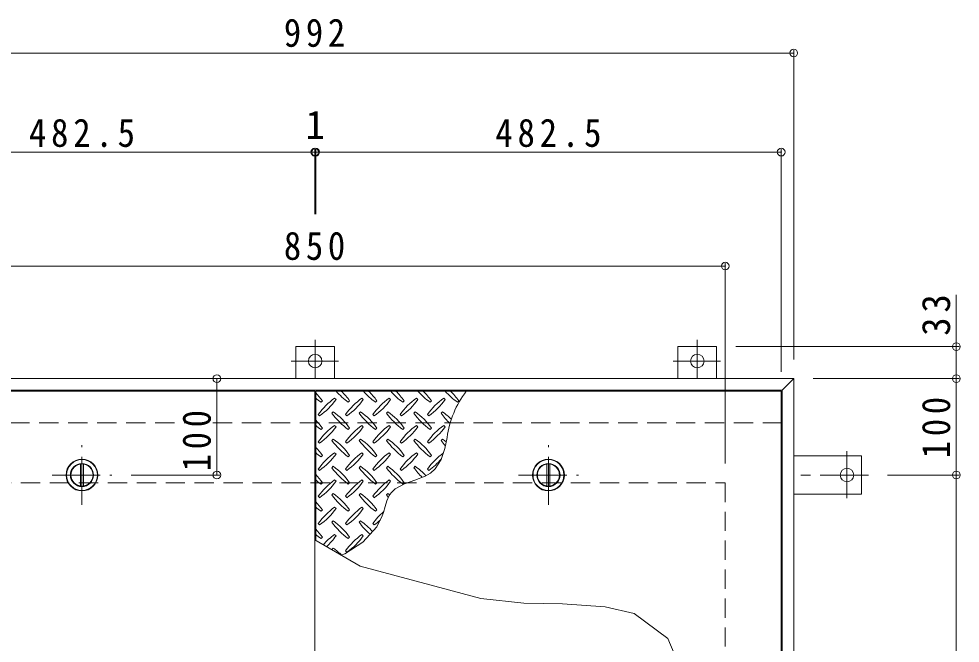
# Model space of a CAD drawing. Units: millimetres at full size, sheet at 1:10. Extents: x -2620 to 2491, y -1962 to 1619.
# Drawn here: x -1822 to -846, y 667 to 1314 of the extents above; entities that cross this region are included whole.
import ezdxf
from ezdxf.enums import TextEntityAlignment as Align

# ---------------------------------------------------------------- set-up
doc = ezdxf.new("R2010")
doc.units = ezdxf.units.MM
doc.header["$LTSCALE"] = 10
doc.header["$PDMODE"] = 32
doc.header["$PDSIZE"] = 8
doc.linetypes.add('CHAIN1', pattern=[8, 5, -1, 1, -1])
doc.linetypes.add('DASHED2', pattern=[3, 2, -1])
for name, color, linetype, lineweight in [('0-1_躯体', 2, 'DASHED2', 9), ('0-2_仕上', 3, 'Continuous', 9), ('0-3_建具', 2, 'Continuous', 9), ('0-5_寸法', 7, 'Continuous', 9), ('0-9', 134, 'Continuous', 5), ('0-C', 2, 'Continuous', 9), ('0-E', 3, 'Continuous', 9), ('0-F', 7, 'Continuous', 9)]:
    doc.layers.add(name, color=color, linetype=linetype, lineweight=lineweight)
doc.styles.add('ＭＳ ゴシック', font='')
doc.styles.get('ＭＳ ゴシック').set_extended_font_data('MS Gothic')

msp = doc.modelspace()

# ---------------------------------------------------------------- linework, layer by layer
at = {"layer": '0-1_躯体'}
for p, q in [((-1030.9, 895.01), (-1998.9, 895.01)), ((-1939.9, 833.01), (-1089.9, 833.01)), ((-1089.9, 333.01), (-1089.9, 833.01))]:
    msp.add_line(p, q, dxfattribs=at)
at = {"layer": '0-2_仕上'}
for p, q in [((-1514.4, 928.01), (-1031.9, 928.01)), ((-1514.4, 773.07), (-1514.4, 928.01)), ((-1031.9, 928.01), (-1031.9, 553.78))]:
    msp.add_line(p, q, dxfattribs=at)
for points in [[(-1997.9, 238.01), (-1997.9, 928.01), (-1515.4, 928.01)], [(-1515.4, 928.01), (-1515.4, 238.01), (-1997.9, 238.01)]]:
    msp.add_lwpolyline(points, dxfattribs=at)
for centre in [(-1756.65, 841.01), (-1273.15, 841.01)]:
    msp.add_circle(centre, 16.5, dxfattribs=at)
at = {"layer": '0-3_建具'}
for p, q in [((-1018.9, 941.01), (-2010.9, 941.01)), ((-1018.9, 941.01), (-1030.9, 929.01)), ((-1018.9, 225.01), (-1018.9, 941.01)), ((-1030.9, 929.01), (-1998.9, 929.01)), ((-1030.9, 237.01), (-1030.9, 929.01))]:
    msp.add_line(p, q, dxfattribs=at)
at = {"layer": '0-5_寸法'}
for p, q in [((-850.38, 974.21), (-850.38, 1027.97)), ((-1468.31, 746.46), (-1515.4, 773.65)), ((-1343.32, 712.97), (-1468.31, 746.46)), ((-1298.83, 707.97), (-1343.32, 712.97)), ((-1258.46, 707.55), (-1298.83, 707.97)), ((-1214.34, 704.22), (-1258.46, 707.55))]:
    msp.add_line(p, q, dxfattribs=at)
for points in [[(-1149.41, 671.34), (-1184.37, 697.56), (-1214.34, 704.22)], [(-1030.9, 553.4), (-1065.44, 566.77), (-1095.67, 583.2), (-1118.24, 602.43), (-1133.59, 633.88), (-1149.41, 671.34)]]:
    msp.add_lwpolyline(points, dxfattribs=at)
at = {"layer": '0-9'}
for p, q in [((-1508.9, 916.54), (-1507.48, 917.96)), ((-1493.34, 919.37), (-1494.75, 920.79)), ((-1480.61, 916.54), (-1479.2, 917.96)), ((-1465.06, 919.37), (-1466.47, 920.79)), ((-1452.33, 916.54), (-1450.91, 917.96)), ((-1436.77, 919.37), (-1438.19, 920.79)), ((-1424.04, 916.54), (-1422.63, 917.96)), ((-1408.49, 919.37), (-1409.9, 920.79)), ((-1395.76, 916.54), (-1394.35, 917.96)), ((-1380.2, 919.37), (-1381.62, 920.79)), ((-1367.47, 916.54), (-1366.06, 917.96)), ((-1511.73, 903.81), (-1510.31, 902.4)), ((-1496.17, 906.64), (-1497.58, 905.23)), ((-1483.44, 903.81), (-1482.03, 902.4)), ((-1467.88, 906.64), (-1469.3, 905.23)), ((-1455.16, 903.81), (-1453.74, 902.4)), ((-1439.6, 906.64), (-1441.01, 905.23)), ((-1426.87, 903.81), (-1425.46, 902.4)), ((-1411.32, 906.64), (-1412.73, 905.23)), ((-1398.59, 903.81), (-1397.17, 902.4)), ((-1383.03, 906.64), (-1384.45, 905.23)), ((-1508.9, 888.26), (-1507.48, 889.67)), ((-1493.34, 891.09), (-1494.75, 892.5)), ((-1480.61, 888.26), (-1479.2, 889.67)), ((-1465.06, 891.09), (-1466.47, 892.5)), ((-1452.33, 888.26), (-1450.91, 889.67)), ((-1436.77, 891.09), (-1438.19, 892.5)), ((-1424.04, 888.26), (-1422.63, 889.67)), ((-1408.49, 891.09), (-1409.9, 892.5)), ((-1395.76, 888.26), (-1394.35, 889.67)), ((-1380.2, 891.09), (-1381.62, 892.5)), ((-1496.17, 878.36), (-1497.58, 876.94)), ((-1467.88, 878.36), (-1469.3, 876.94)), ((-1439.6, 878.36), (-1441.01, 876.94)), ((-1411.32, 878.36), (-1412.73, 876.94)), ((-1383.03, 878.36), (-1384.45, 876.94)), ((-1380.54, 868.6), (-1378.19, 880.03)), ((-1511.73, 875.53), (-1510.31, 874.12)), ((-1483.44, 875.53), (-1482.03, 874.12)), ((-1455.16, 875.53), (-1453.74, 874.12)), ((-1426.87, 875.53), (-1425.46, 874.12)), ((-1398.59, 875.53), (-1397.17, 874.12)), ((-1384.48, 857.02), (-1380.54, 868.6)), ((-1508.9, 859.97), (-1507.48, 861.39)), ((-1493.34, 862.8), (-1494.75, 864.22)), ((-1480.61, 859.97), (-1479.2, 861.39)), ((-1465.06, 862.8), (-1466.47, 864.22)), ((-1452.33, 859.97), (-1450.91, 861.39)), ((-1436.77, 862.8), (-1438.19, 864.22)), ((-1424.04, 859.97), (-1422.63, 861.39)), ((-1408.49, 862.8), (-1409.9, 864.22)), ((-1395.76, 859.97), (-1394.35, 861.39)), ((-1496.17, 850.07), (-1497.58, 848.66)), ((-1467.88, 850.07), (-1469.3, 848.66)), ((-1439.6, 850.07), (-1441.01, 848.66)), ((-1411.32, 850.07), (-1412.73, 848.66)), ((-1390.57, 847.4), (-1384.48, 857.02)), ((-1511.73, 847.25), (-1510.31, 845.83)), ((-1483.44, 847.25), (-1482.03, 845.83)), ((-1455.16, 847.25), (-1453.74, 845.83)), ((-1426.87, 847.25), (-1425.46, 845.83)), ((-1411.49, 835.67), (-1400.81, 839.86)), ((-1400.81, 839.86), (-1395.41, 843.02)), ((-1398.59, 847.25), (-1397.17, 845.83)), ((-1395.41, 843.02), (-1390.57, 847.4)), ((-1508.9, 831.69), (-1507.48, 833.1)), ((-1493.34, 834.52), (-1494.75, 835.93)), ((-1480.61, 831.69), (-1479.2, 833.1)), ((-1465.06, 834.52), (-1466.47, 835.93)), ((-1452.33, 831.69), (-1450.91, 833.1)), ((-1436.77, 834.52), (-1438.19, 835.93)), ((-1432.05, 826.67), (-1422.46, 831.77)), ((-1424.04, 831.69), (-1422.63, 833.1)), ((-1422.46, 831.77), (-1411.49, 835.67)), ((-1496.17, 821.79), (-1497.58, 820.38)), ((-1467.88, 821.79), (-1469.3, 820.38)), ((-1439.6, 821.79), (-1441.01, 820.38)), ((-1440.63, 814.3), (-1438.18, 819.77)), ((-1438.18, 819.77), (-1436.33, 822.55)), ((-1436.33, 822.55), (-1432.05, 826.67)), ((-1511.73, 818.96), (-1510.31, 817.55)), ((-1483.44, 818.96), (-1482.03, 817.55)), ((-1455.16, 818.96), (-1453.74, 817.55)), ((-1442.52, 808.3), (-1440.63, 814.3)), ((-1508.9, 803.41), (-1507.48, 804.82)), ((-1493.34, 806.23), (-1494.75, 807.65)), ((-1480.61, 803.41), (-1479.2, 804.82)), ((-1465.06, 806.23), (-1466.47, 807.65)), ((-1452.33, 803.41), (-1450.91, 804.82)), ((-1445.43, 798.68), (-1444.29, 802.16)), ((-1444.29, 802.16), (-1442.52, 808.3)), ((-1511.73, 790.68), (-1510.31, 789.26)), ((-1496.17, 793.51), (-1497.58, 792.09)), ((-1483.44, 790.68), (-1482.03, 789.26)), ((-1467.88, 793.51), (-1469.3, 792.09)), ((-1455.16, 790.68), (-1453.74, 789.26)), ((-1451, 787.33), (-1445.43, 798.68)), ((-1465.41, 771.55), (-1451, 787.33)), ((-1508.9, 775.12), (-1507.48, 776.54)), ((-1493.34, 777.95), (-1494.75, 779.36)), ((-1484.37, 759.38), (-1465.41, 771.55)), ((-1480.61, 775.12), (-1479.2, 776.54)), ((-1465.06, 777.95), (-1466.47, 779.36)), ((-1496.17, 765.22), (-1497.58, 763.81)), ((-1483.44, 762.39), (-1482.03, 760.98)), ((-1487.89, 757.77), (-1484.37, 759.38))]:
    msp.add_line(p, q, dxfattribs=at)
for centre, radius, start, end in [((-1438.54, 975.59), 72.5, 221.00789, 234.5273), ((-1538.24, 875.88), 72.5, 35.47272, 45.97511), ((-1410.26, 975.59), 72.5, 221.00789, 234.5273), ((-1509.96, 875.88), 72.5, 35.47272, 45.97511), ((-1381.97, 975.59), 72.5, 221.00789, 234.5273), ((-1481.67, 875.88), 72.5, 35.47272, 45.97511), ((-1353.69, 975.59), 72.5, 221.00789, 234.5273), ((-1453.39, 875.88), 72.5, 35.47272, 45.97511), ((-1325.4, 975.59), 72.5, 221.00789, 234.5273), ((-1276.99, 866.27), 102.13, 142.79805, 172.25462), ((-1425.1, 875.88), 72.5, 35.47272, 45.97511), ((-1566.53, 875.88), 72.5, 35.47272, 44.0249), ((-1466.82, 975.59), 72.5, 228.99213, 234.5273), ((-1452.68, 861.74), 72.5, 125.47272, 144.5273), ((-1552.38, 961.44), 72.5, 305.47256, 324.5273), ((-1424.4, 861.74), 72.5, 125.47272, 144.5273), ((-1524.1, 961.44), 72.5, 305.47256, 324.5273), ((-1396.11, 861.74), 72.5, 125.47272, 144.5273), ((-1495.82, 961.44), 72.5, 305.47256, 324.5273), ((-1367.83, 861.74), 72.5, 125.47272, 144.5273), ((-1467.53, 961.44), 72.5, 305.47256, 324.5273), ((-1339.54, 861.74), 72.5, 125.47272, 144.5273), ((-1439.25, 961.44), 72.5, 305.47256, 324.5273), ((-1566.53, 847.6), 72.5, 35.47272, 44.0249), ((-1438.54, 947.3), 72.5, 215.47258, 234.5273), ((-1538.24, 847.6), 72.5, 35.47272, 54.5273), ((-1410.26, 947.3), 72.5, 215.47258, 234.5273), ((-1509.96, 847.6), 72.5, 35.47272, 54.5273), ((-1381.97, 947.3), 72.5, 215.47258, 234.5273), ((-1481.67, 847.6), 72.5, 35.47272, 54.5273), ((-1353.69, 947.3), 72.5, 215.47258, 234.5273), ((-1453.39, 847.6), 72.5, 35.47272, 54.5273), ((-1325.4, 947.3), 72.5, 215.47258, 226.69856), ((-1425.1, 847.6), 72.5, 44.94598, 54.5273), ((-1466.82, 947.3), 72.5, 228.99213, 234.5273), ((-1452.68, 833.46), 72.5, 125.47272, 144.5273), ((-1552.38, 933.16), 72.5, 305.47256, 324.5273), ((-1424.4, 833.46), 72.5, 125.47272, 144.5273), ((-1524.1, 933.16), 72.5, 305.47256, 324.5273), ((-1396.11, 833.46), 72.5, 125.47272, 144.5273), ((-1495.82, 933.16), 72.5, 305.47256, 324.5273), ((-1367.83, 833.46), 72.5, 125.47272, 144.5273), ((-1467.53, 933.16), 72.5, 305.47256, 324.5273), ((-1339.54, 833.46), 72.5, 125.47272, 144.5273), ((-1439.25, 933.16), 72.5, 305.47256, 324.5273), ((-1538.24, 819.32), 72.5, 35.47272, 54.5273), ((-1509.96, 819.32), 72.5, 35.47272, 54.5273), ((-1481.67, 819.32), 72.5, 35.47272, 54.5273), ((-1453.39, 819.32), 72.5, 35.47272, 54.5273), ((-1425.1, 819.32), 72.5, 50.65677, 54.5273), ((-1566.53, 819.32), 72.5, 35.47272, 44.0249), ((-1438.54, 919.02), 72.5, 215.47258, 234.5273), ((-1410.26, 919.02), 72.5, 215.47258, 234.5273), ((-1381.97, 919.02), 72.5, 215.47258, 234.5273), ((-1353.69, 919.02), 72.5, 215.47258, 234.5273), ((-1325.4, 919.02), 72.5, 215.47258, 221.1628), ((-1466.82, 919.02), 72.5, 228.99213, 234.5273), ((-1452.68, 805.17), 72.5, 125.47272, 144.5273), ((-1552.38, 904.88), 72.5, 305.47256, 324.5273), ((-1424.4, 805.17), 72.5, 125.47272, 144.5273), ((-1524.1, 904.88), 72.5, 305.47256, 324.52728), ((-1396.11, 805.17), 72.5, 125.47272, 144.5273), ((-1495.82, 904.88), 72.5, 305.47256, 324.52728), ((-1367.83, 805.17), 72.5, 125.47272, 144.5273), ((-1467.53, 904.88), 72.5, 305.47256, 324.52728), ((-1339.54, 805.17), 72.5, 126.00705, 144.5273), ((-1538.24, 791.03), 72.5, 35.47272, 54.5273), ((-1509.96, 791.03), 72.5, 35.47272, 54.5273), ((-1481.67, 791.03), 72.5, 35.47272, 54.5273), ((-1453.39, 791.03), 72.5, 42.74814, 54.5273), ((-1439.25, 904.88), 72.5, 305.47256, 319.2924), ((-1566.53, 791.03), 72.5, 35.47272, 44.0249), ((-1438.54, 890.73), 72.5, 215.47258, 234.5273), ((-1410.26, 890.73), 72.5, 215.47258, 234.5273), ((-1381.97, 890.73), 72.5, 215.47258, 234.5273), ((-1353.69, 890.73), 72.5, 215.47258, 225.99713), ((-1466.82, 890.73), 72.5, 228.99213, 234.5273), ((-1452.68, 776.89), 72.5, 125.47272, 144.5273), ((-1552.38, 876.59), 72.5, 305.47256, 324.5273), ((-1424.4, 776.89), 72.5, 125.47272, 144.5273), ((-1524.1, 876.59), 72.5, 305.47256, 324.5273), ((-1396.11, 776.89), 72.5, 125.47272, 144.5273), ((-1495.82, 876.59), 72.5, 305.47256, 324.5273), ((-1438.54, 862.45), 72.5, 215.47258, 234.5273), ((-1538.24, 762.75), 72.5, 35.47272, 54.5273), ((-1410.26, 862.45), 72.5, 215.47258, 234.5273), ((-1509.96, 762.75), 72.5, 35.47272, 54.5273), ((-1381.97, 862.45), 72.5, 215.47258, 218.03572), ((-1481.67, 762.75), 72.5, 52.70831, 54.5273), ((-1566.53, 762.75), 72.5, 35.47272, 44.0249), ((-1466.82, 862.45), 72.5, 228.99213, 234.5273), ((-1452.68, 748.6), 72.5, 125.47272, 144.5273), ((-1552.38, 848.31), 72.5, 305.47256, 324.5273), ((-1424.4, 748.6), 72.5, 125.47272, 144.5273), ((-1524.1, 848.31), 72.5, 305.47256, 324.5273), ((-1396.11, 748.6), 72.5, 131.38763, 144.5273), ((-1438.54, 834.16), 72.5, 215.47258, 234.5273), ((-1538.24, 734.46), 72.5, 35.47272, 54.5273), ((-1410.26, 834.16), 72.5, 215.47258, 228.77962), ((-1509.96, 734.46), 72.5, 41.35275, 54.5273), ((-1495.82, 848.31), 72.5, 305.47256, 311.59831), ((-1566.53, 734.46), 72.5, 35.47272, 44.0249), ((-1466.82, 834.16), 72.5, 228.99213, 234.5273), ((-1452.68, 720.32), 72.5, 125.47272, 138.19742), ((-1552.38, 820.02), 72.5, 312.61357, 324.5273), ((-1424.4, 720.32), 72.5, 125.47272, 144.5273), ((-1524.1, 820.02), 72.5, 305.47256, 324.5273), ((-1438.54, 805.88), 72.5, 215.47258, 216.20791), ((-1538.24, 706.18), 72.5, 45.57452, 54.5273)]:
    msp.add_arc(centre, radius, start, end, dxfattribs=at)
at = {"layer": '0-C', "linetype": 'CHAIN1'}
for p, q in [((-1756.65, 810.01), (-1756.65, 872.01)), ((-1273.15, 810.01), (-1273.15, 872.01)), ((-1787.65, 841.01), (-1725.65, 841.01)), ((-1304.15, 841.01), (-1242.15, 841.01))]:
    msp.add_line(p, q, dxfattribs=at)
at = {"layer": '0-C'}
for p, q in [((-1758.15, 852.42), (-1758.15, 829.61)), ((-1755.15, 852.42), (-1755.15, 829.61)), ((-1274.65, 852.42), (-1274.65, 829.61)), ((-1271.65, 852.42), (-1271.65, 829.61))]:
    msp.add_line(p, q, dxfattribs=at)
for centre, radius in [((-1756.65, 841.01), 16), ((-1756.65, 841.01), 12), ((-1756.65, 841.01), 11.5), ((-1273.15, 841.01), 16), ((-1273.15, 841.01), 12), ((-1273.15, 841.01), 11.5)]:
    msp.add_circle(centre, radius, dxfattribs=at)
at = {"layer": '0-E', "linetype": 'CHAIN1'}
for p, q in [((-1514.9, 981.37), (-1514.9, 941.21)), ((-1118.9, 981.37), (-1118.9, 941.21)), ((-1539.74, 959.21), (-1490.85, 959.21)), ((-1143.74, 959.21), (-1094.85, 959.21)), ((-963.7, 865.85), (-963.7, 816.97)), ((-941.54, 841.01), (-1018.9, 841.01))]:
    msp.add_line(p, q, dxfattribs=at)
at = {"layer": '0-E'}
for p, q in [((-1534.9, 974.21), (-1494.9, 974.21)), ((-1534.9, 941.01), (-1534.9, 974.21)), ((-1494.9, 941.01), (-1494.9, 974.21)), ((-1138.9, 974.21), (-1098.9, 974.21)), ((-1138.9, 941.01), (-1138.9, 974.21)), ((-1098.9, 941.01), (-1098.9, 974.21)), ((-1018.9, 861.01), (-948.7, 861.01)), ((-948.7, 861.01), (-948.7, 821.01)), ((-1018.9, 821.01), (-948.7, 821.01))]:
    msp.add_line(p, q, dxfattribs=at)
for centre in [(-1514.9, 959.21), (-1118.9, 959.21), (-963.7, 841.01)]:
    msp.add_circle(centre, 7, dxfattribs=at)
at = {"layer": '0-F'}
for p, q in [((-2010.9, 1278.73), (-1018.9, 1278.73)), ((-1018.9, 1281.73), (-1018.9, 961.01)), ((-1997.9, 1175.93), (-1515.4, 1175.93)), ((-1515.4, 1178.93), (-1515.4, 1111.74)), ((-1515.4, 1175.93), (-1514.4, 1175.93)), ((-1514.4, 1178.93), (-1514.4, 1111.74)), ((-1514.4, 1175.93), (-1031.9, 1175.93)), ((-1031.9, 1178.93), (-1031.9, 948.01)), ((-1939.9, 1057.73), (-1089.9, 1057.73)), ((-1089.9, 1060.73), (-1089.9, 853.01)), ((-847.38, 974.21), (-1078.9, 974.21)), ((-850.38, 941.01), (-850.38, 974.21)), ((-1616.83, 941.01), (-1616.83, 841.01)), ((-847.38, 941.01), (-998.9, 941.01)), ((-850.38, 941.01), (-850.38, 841.01)), ((-1613.83, 841.01), (-1705.65, 841.01)), ((-847.38, 841.01), (-921.54, 841.01)), ((-850.38, 841.01), (-850.38, 325.01))]:
    msp.add_line(p, q, dxfattribs=at)
for p in [(-1018.9, 1278.73), (-1515.4, 1175.93), (-1514.4, 1175.93), (-1031.9, 1175.93), (-1089.9, 1057.73), (-850.38, 974.21), (-1616.83, 941.01), (-850.38, 941.01), (-1616.83, 841.01), (-850.38, 841.01)]:
    msp.add_point(p, dxfattribs=at)

# ---------------------------------------------------------------- texts
at = {"layer": '0-F', "color": 2, "style": 'ＭＳ ゴシック'}
msp.add_text('1', height=29.33, dxfattribs=at).set_placement((-1524.9, 1180.93), align=Align.BOTTOM_LEFT)
at = {"layer": '0-F', "color": 2, "char_height": 29.33, "attachment_point": 7, "style": 'ＭＳ ゴシック'}
for s, insert in [('\\T1.27;\\W0.9;992', (-1547.4, 1284.73)), ('\\T1.28;\\W0.9;482.5', (-1811.65, 1180.93)), ('\\T1.28;\\W0.9;482.5', (-1328.15, 1180.93)), ('\\T1.27;\\W0.9;850', (-1547.4, 1063.73))]:
    msp.add_mtext(s, dxfattribs=dict(at, insert=insert))
at = {"layer": '0-F', "color": 2, "char_height": 29.33, "attachment_point": 7, "rotation": 90, "style": 'ＭＳ ゴシック'}
for s, insert in [('\\T1.27;\\W0.95;33', (-856.38, 985.47)), ('\\T1.27;\\W0.9;100', (-856.38, 858.51)), ('\\T1.27;\\W0.9;100', (-1622.83, 844.89))]:
    msp.add_mtext(s, dxfattribs=dict(at, insert=insert))

doc.saveas('drawing.dxf')
